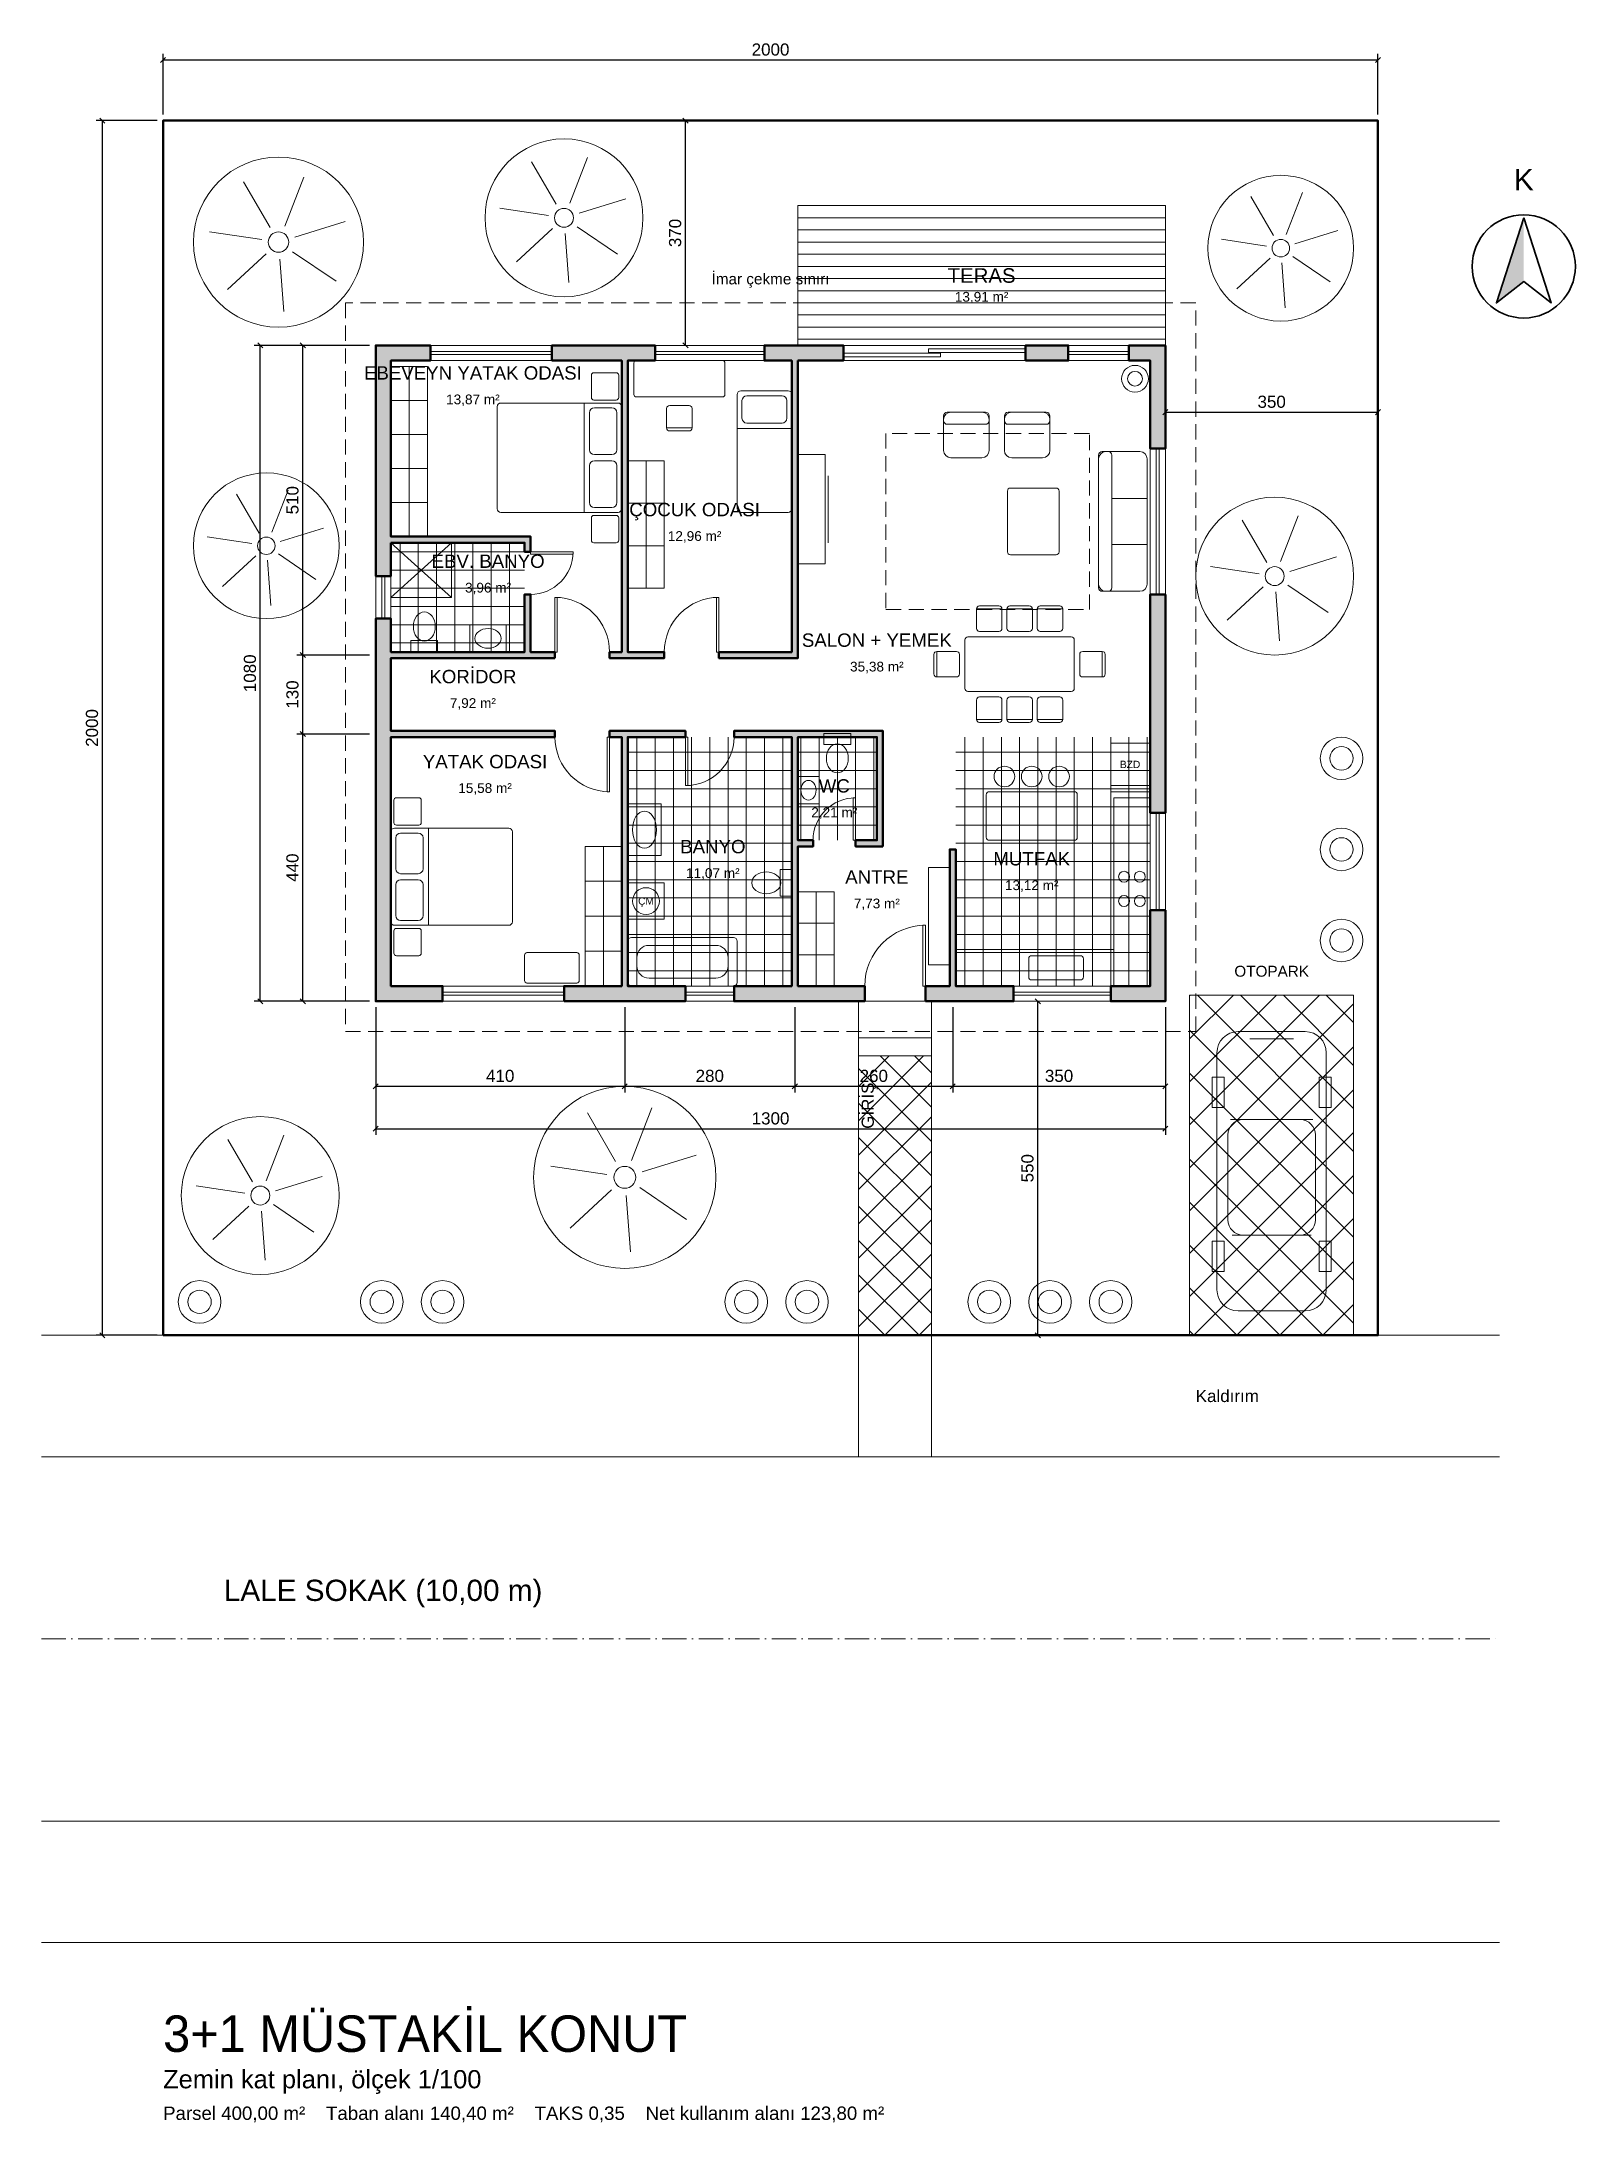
# Model space of a CAD drawing. Header units: centimetres. Extents: x -200 to 2325, y -1296 to 2130.
import ezdxf
from ezdxf.enums import TextEntityAlignment as Align

# ---------------------------------------------------------------- set-up
doc = ezdxf.new("R2010")
doc.units = ezdxf.units.CM
doc.linetypes.add('DASHDOT', pattern=[60, 40, -10, 0, -10])
doc.linetypes.add('DASHED', pattern=[37.5, 25, -12.5])
for name, color, linetype, lineweight, true_color in [('Duvar', 254, 'Continuous', 50, 0xaeb6c1), ('Döşeme', 8, 'Continuous', 9, 0x6b7685), ('Eksen', 243, 'DASHDOT', 18, 0xe06c75), ('Kapı', 33, 'Continuous', 18, 0xc8a165), ('Mobilya', 253, 'Continuous', 13, 0x8a94a6), ('Parsel', 22, 'Continuous', 50, 0xc0392b), ('Pencere', 153, 'Continuous', 18, 0x4aa3df), ('Peyzaj', 85, 'Continuous', 13, 0x5fa35a), ('Yol ve otopark', 253, 'Continuous', 13, 0x9aa0a6), ('Ölçü', 143, 'Continuous', 18, 0x56b6c2)]:
    doc.layers.add(name, color=color, linetype=linetype, lineweight=lineweight, true_color=true_color)
for name, color, linetype, lineweight in [('Yardımcı', 8, 'DASHED', 13), ('Yazı', 7, 'Continuous', 18), ('Çizim', 7, 'Continuous', 35)]:
    doc.layers.add(name, color=color, linetype=linetype, lineweight=lineweight)
doc.styles.add('KENTOS_BARLOW_B', font='Barlow.ttf')
doc.styles.get("Standard").update_dxf_attribs({"font": 'arial.ttf'})
doc.dimstyles.get("Standard").update_dxf_attribs({"dimtxt": 2.5, "dimasz": 2.5, "dimexe": 1.25, "dimexo": 0.625, "dimtad": 1, "dimzin": 0, "dimdsep": 46, "dimcen": 2.5, "dimazin": 0, "dimtfac": 1, "dimtmove": 0, "dimatfit": 3, "dimarcsym": 0})
pattern_1 = [(0, (0, 0), (0, 30), []), (90, (0, 0), (-30, 0), [])]

# ---------------------------------------------------------------- blocks, each defined once
blk = doc.blocks.new('*D1')
at = {"color": 0}
for p, q in [((-4.2, 2095.8), (4.2, 2104.2)), ((0, 2010), (0, 2110)), ((0, 2100), (2000, 2100)), ((1995.8, 2095.8), (2004.2, 2104.2)), ((2000, 2010), (2000, 2110))]:
    blk.add_line(p, q, dxfattribs=at)
at = {"color": 0, "insert": (1000, 2117), "char_height": 20, "attachment_point": 5}
blk.add_mtext('2000', dxfattribs=at)
blk = doc.blocks.new('*D2')
at = {"color": 0}
for p, q in [((-10, 2000), (-110, 2000)), ((-95.8, 1995.8), (-104.2, 2004.2)), ((-100, 0), (-100, 2000)), ((-10, 0), (-110, 0)), ((-95.8, -4.2), (-104.2, 4.2))]:
    blk.add_line(p, q, dxfattribs=at)
at = {"color": 0, "insert": (-117, 1000), "char_height": 20, "attachment_point": 5, "rotation": 90}
blk.add_mtext('2000', dxfattribs=at)
blk = doc.blocks.new('*D3')
at = {"color": 0}
for p, q in [((350, 540), (350, 330)), ((1650, 540), (1650, 330)), ((345.8, 335.8), (354.2, 344.2)), ((1645.8, 335.8), (1654.2, 344.2)), ((350, 340), (1650, 340))]:
    blk.add_line(p, q, dxfattribs=at)
at = {"color": 0, "insert": (1000, 357), "char_height": 20, "attachment_point": 5}
blk.add_mtext('1300', dxfattribs=at)
blk = doc.blocks.new('*D4')
at = {"color": 0}
for p, q in [((350, 540), (350, 400)), ((760, 540), (760, 400)), ((345.8, 405.8), (354.2, 414.2)), ((755.8, 405.8), (764.2, 414.2)), ((350, 410), (760, 410))]:
    blk.add_line(p, q, dxfattribs=at)
at = {"color": 0, "insert": (555, 427), "char_height": 20, "attachment_point": 5}
blk.add_mtext('410', dxfattribs=at)
blk = doc.blocks.new('*D5')
at = {"color": 0}
for p, q in [((760, 540), (760, 400)), ((1040, 540), (1040, 400)), ((755.8, 405.8), (764.2, 414.2)), ((1035.8, 405.8), (1044.2, 414.2)), ((760, 410), (1040, 410))]:
    blk.add_line(p, q, dxfattribs=at)
at = {"color": 0, "insert": (900, 427), "char_height": 20, "attachment_point": 5}
blk.add_mtext('280', dxfattribs=at)
blk = doc.blocks.new('*D6')
at = {"color": 0}
for p, q in [((1040, 540), (1040, 400)), ((1300, 540), (1300, 400)), ((1035.8, 405.8), (1044.2, 414.2)), ((1295.8, 405.8), (1304.2, 414.2)), ((1040, 410), (1300, 410))]:
    blk.add_line(p, q, dxfattribs=at)
at = {"color": 0, "insert": (1170, 427), "char_height": 20, "attachment_point": 5}
blk.add_mtext('260', dxfattribs=at)
blk = doc.blocks.new('*D7')
at = {"color": 0}
for p, q in [((1300, 540), (1300, 400)), ((1650, 540), (1650, 400)), ((1295.8, 405.8), (1304.2, 414.2)), ((1645.8, 405.8), (1654.2, 414.2)), ((1300, 410), (1650, 410))]:
    blk.add_line(p, q, dxfattribs=at)
at = {"color": 0, "insert": (1475, 427), "char_height": 20, "attachment_point": 5}
blk.add_mtext('350', dxfattribs=at)
blk = doc.blocks.new('*D8')
at = {"color": 0}
for p, q in [((340, 1630), (150, 1630)), ((164.2, 1625.8), (155.8, 1634.2)), ((160, 550), (160, 1630)), ((340, 550), (150, 550)), ((164.2, 545.8), (155.8, 554.2))]:
    blk.add_line(p, q, dxfattribs=at)
at = {"color": 0, "insert": (143, 1090), "char_height": 20, "attachment_point": 5, "rotation": 90}
blk.add_mtext('1080', dxfattribs=at)
blk = doc.blocks.new('*D9')
at = {"color": 0}
for p, q in [((234.2, 985.8), (225.8, 994.2)), ((340, 990), (220, 990)), ((230, 550), (230, 990)), ((340, 550), (220, 550)), ((234.2, 545.8), (225.8, 554.2))]:
    blk.add_line(p, q, dxfattribs=at)
at = {"color": 0, "insert": (213, 770), "char_height": 20, "attachment_point": 5, "rotation": 90}
blk.add_mtext('440', dxfattribs=at)
blk = doc.blocks.new('*D10')
at = {"color": 0}
for p, q in [((340, 1120), (220, 1120)), ((234.2, 1115.8), (225.8, 1124.2)), ((230, 990), (230, 1120)), ((234.2, 985.8), (225.8, 994.2)), ((340, 990), (220, 990))]:
    blk.add_line(p, q, dxfattribs=at)
at = {"color": 0, "insert": (213, 1055), "char_height": 20, "attachment_point": 5, "rotation": 90}
blk.add_mtext('130', dxfattribs=at)
blk = doc.blocks.new('*D11')
at = {"color": 0}
for p, q in [((340, 1630), (220, 1630)), ((234.2, 1625.8), (225.8, 1634.2)), ((230, 1120), (230, 1630)), ((340, 1120), (220, 1120)), ((234.2, 1115.8), (225.8, 1124.2))]:
    blk.add_line(p, q, dxfattribs=at)
at = {"color": 0, "insert": (213, 1375), "char_height": 20, "attachment_point": 5, "rotation": 90}
blk.add_mtext('510', dxfattribs=at)
blk = doc.blocks.new('*D12')
at = {"color": 0}
for p, q in [((1444.2, 545.8), (1435.8, 554.2)), ((1440, 0), (1440, 550)), ((1444.2, -4.2), (1435.8, 4.2))]:
    blk.add_line(p, q, dxfattribs=at)
at = {"color": 0, "insert": (1423, 275), "char_height": 20, "attachment_point": 5, "rotation": 90}
blk.add_mtext('550', dxfattribs=at)
blk = doc.blocks.new('*D13')
at = {"color": 0}
for p, q in [((1645.8, 1515.8), (1654.2, 1524.2)), ((1650, 1520), (2000, 1520)), ((1995.8, 1515.8), (2004.2, 1524.2))]:
    blk.add_line(p, q, dxfattribs=at)
at = {"color": 0, "insert": (1825, 1537), "char_height": 20, "attachment_point": 5}
blk.add_mtext('350', dxfattribs=at)
blk = doc.blocks.new('*D14')
at = {"color": 0}
for p, q in [((864.2, 1995.8), (855.8, 2004.2)), ((860, 1630), (860, 2000)), ((864.2, 1625.8), (855.8, 1634.2))]:
    blk.add_line(p, q, dxfattribs=at)
at = {"color": 0, "insert": (843, 1815), "char_height": 20, "attachment_point": 5, "rotation": 90}
blk.add_mtext('370', dxfattribs=at)

msp = doc.modelspace()

# ---------------------------------------------------------------- hatches: boundary and pattern name
at = {"layer": 'Duvar'}
for points in [[(375, 1305), (595, 1305), (595, 1290), (605, 1290), (605, 1315), (375, 1315), (375, 1605), (440, 1605), (440, 1630), (350, 1630), (350, 1250), (375, 1250)], [(640, 1605), (755, 1605), (755, 1125), (735, 1125), (735, 1115), (825, 1115), (825, 1125), (765, 1125), (765, 1605), (810, 1605), (810, 1630), (640, 1630)], [(1045, 1605), (1120, 1605), (1120, 1630), (990, 1630), (990, 1605), (1035, 1605), (1035, 1125), (915, 1125), (915, 1115), (1045, 1115)], [(1420, 1605), (1490, 1605), (1490, 1630), (1420, 1630)], [(1650, 1630), (1590, 1630), (1590, 1605), (1625, 1605), (1625, 1460), (1650, 1460)], [(645, 1115), (645, 1125), (605, 1125), (605, 1220), (595, 1220), (595, 1125), (375, 1125), (375, 1180), (350, 1180), (350, 550), (460, 550), (460, 575), (375, 575), (375, 985), (645, 985), (645, 995), (375, 995), (375, 1115)], [(1650, 1220), (1625, 1220), (1625, 860), (1650, 860)], [(660, 550), (860, 550), (860, 575), (765, 575), (765, 985), (860, 985), (860, 995), (735, 995), (735, 985), (755, 985), (755, 575), (660, 575)], [(1185, 805), (1185, 995), (940, 995), (940, 985), (1035, 985), (1035, 575), (940, 575), (940, 550), (1155, 550), (1155, 575), (1045, 575), (1045, 805), (1070, 805), (1070, 815), (1045, 815), (1045, 985), (1175, 985), (1175, 815), (1140, 815), (1140, 805)], [(1255, 550), (1400, 550), (1400, 575), (1305, 575), (1305, 800), (1295, 800), (1295, 575), (1255, 575)], [(1650, 700), (1625, 700), (1625, 575), (1560, 575), (1560, 550), (1650, 550)]]:
    msp.add_hatch(color=256, dxfattribs=at).paths.add_polyline_path(points)
at = {"layer": 'Döşeme'}
h = msp.add_hatch(dxfattribs=at)
h.set_pattern_fill('_USER', color=256, scale=20, style=0, pattern_type=0)
h.set_pattern_definition([(0, (0, 0), (0, 20), [])])
h.paths.add_polyline_path([(1045, 1630), (1650, 1630), (1650, 1860), (1045, 1860)])
h = msp.add_hatch(dxfattribs=at)
h.set_pattern_fill('_USER', color=256, scale=30, style=0, double=1, pattern_type=0)
h.set_pattern_definition(pattern_1)
h.paths.add_polyline_path([(375, 1125), (595, 1125), (595, 1305), (375, 1305)])
h = msp.add_hatch(dxfattribs=at)
h.set_pattern_fill('_USER', color=256, scale=30, style=0, double=1, pattern_type=0)
h.set_pattern_definition(pattern_1)
h.paths.add_polyline_path([(765, 575), (1035, 575), (1035, 985), (765, 985)])
h = msp.add_hatch(dxfattribs=at)
h.set_pattern_fill('_USER', color=256, scale=30, style=0, double=1, pattern_type=0)
h.set_pattern_definition(pattern_1)
h.paths.add_polyline_path([(1045, 815), (1175, 815), (1175, 985), (1045, 985)])
h = msp.add_hatch(dxfattribs=at)
h.set_pattern_fill('_USER', color=256, scale=30, style=0, double=1, pattern_type=0)
h.set_pattern_definition(pattern_1)
h.paths.add_polyline_path([(1305, 575), (1625, 575), (1625, 985), (1305, 985)])
h = msp.add_hatch(dxfattribs=at)
h.set_pattern_fill('_USER', color=256, scale=50, angle=45, style=0, double=1, pattern_type=0)
h.set_pattern_definition([(45, (0, 0), (-35.3553, 35.3553), []), (135, (0, 0), (-35.3553, -35.3553), [])])
h.paths.add_polyline_path([(1690, 0), (1960, 0), (1960, 560), (1690, 560)])
h = msp.add_hatch(dxfattribs=at)
h.set_pattern_fill('_USER', color=256, scale=40, angle=45, style=0, double=1, pattern_type=0)
h.set_pattern_definition([(45, (0, 0), (-28.2843, 28.2843), []), (135, (0, 0), (-28.2843, -28.2843), [])])
h.paths.add_polyline_path([(1145, 0), (1265, 0), (1265, 460), (1145, 460)])
at = {"layer": 'Çizim'}
msp.add_hatch(color=256, dxfattribs=at).paths.add_polyline_path([(2240, 1840), (2240, 1735), (2195, 1700)])

# ---------------------------------------------------------------- linework, layer by layer
at = {"layer": 'Duvar'}
for points in [[(375, 1305), (595, 1305), (595, 1290), (605, 1290), (605, 1315), (375, 1315), (375, 1605), (440, 1605), (440, 1630), (350, 1630), (350, 1250), (375, 1250)], [(640, 1605), (755, 1605), (755, 1125), (735, 1125), (735, 1115), (825, 1115), (825, 1125), (765, 1125), (765, 1605), (810, 1605), (810, 1630), (640, 1630)], [(1045, 1605), (1120, 1605), (1120, 1630), (990, 1630), (990, 1605), (1035, 1605), (1035, 1125), (915, 1125), (915, 1115), (1045, 1115)], [(1420, 1605), (1490, 1605), (1490, 1630), (1420, 1630)], [(1650, 1630), (1590, 1630), (1590, 1605), (1625, 1605), (1625, 1460), (1650, 1460)], [(645, 1115), (645, 1125), (605, 1125), (605, 1220), (595, 1220), (595, 1125), (375, 1125), (375, 1180), (350, 1180), (350, 550), (460, 550), (460, 575), (375, 575), (375, 985), (645, 985), (645, 995), (375, 995), (375, 1115)], [(1650, 1220), (1625, 1220), (1625, 860), (1650, 860)], [(660, 550), (860, 550), (860, 575), (765, 575), (765, 985), (860, 985), (860, 995), (735, 995), (735, 985), (755, 985), (755, 575), (660, 575)], [(1185, 805), (1185, 995), (940, 995), (940, 985), (1035, 985), (1035, 575), (940, 575), (940, 550), (1155, 550), (1155, 575), (1045, 575), (1045, 805), (1070, 805), (1070, 815), (1045, 815), (1045, 985), (1175, 985), (1175, 815), (1140, 815), (1140, 805)], [(1255, 550), (1400, 550), (1400, 575), (1305, 575), (1305, 800), (1295, 800), (1295, 575), (1255, 575)], [(1650, 700), (1625, 700), (1625, 575), (1560, 575), (1560, 550), (1650, 550)]]:
    msp.add_lwpolyline(points, close=True, dxfattribs=at)
at = {"layer": 'Eksen'}
msp.add_line((-200, -500), (2200, -500), dxfattribs=at)
at = {"layer": 'Kapı'}
for points in [[(605, 1290), (675, 1290), (675, 1286), (605, 1286)], [(645, 1125), (645, 1215), (649, 1215), (649, 1125)], [(915, 1125), (915, 1215), (911, 1215), (911, 1125)], [(735, 985), (735, 895), (731, 895), (731, 985)], [(860, 985), (860, 905), (864, 905), (864, 985)], [(1140, 815), (1140, 885), (1136, 885), (1136, 815)], [(1255, 575), (1255, 675), (1251, 675), (1251, 575)]]:
    msp.add_lwpolyline(points, close=True, dxfattribs=at)
for centre, radius, start, end in [((605, 1290), 70, 270, 0), ((645, 1125), 90, 0, 90), ((915, 1125), 90, 90, 180), ((735, 985), 90, 180, 270), ((860, 985), 80, 270, 0), ((1140, 815), 70, 90, 180), ((1255, 575), 100, 90, 180)]:
    msp.add_arc(centre, radius, start, end, dxfattribs=at)
at = {"layer": 'Mobilya'}
for p, q in [((405, 1315), (405, 1595)), ((375, 1539), (435, 1539)), ((693, 1355), (693, 1535)), ((375, 1483), (435, 1483)), ((829, 1494), (871, 1494)), ((945, 1493), (1035, 1493)), ((795, 1230), (795, 1440)), ((375, 1427), (435, 1427)), ((1095, 1305), (1095, 1415)), ((375, 1371), (435, 1371)), ((1562, 1378), (1620, 1378)), ((765, 1370), (825, 1370)), ((375, 1215), (475, 1305)), ((375, 1305), (475, 1215)), ((1562, 1302), (1620, 1302)), ((765, 1300), (825, 1300)), ((1339, 1196), (1381, 1196)), ((1389, 1196), (1431, 1196)), ((1439, 1196), (1481, 1196)), ((1274, 1084), (1274, 1126)), ((1546, 1084), (1546, 1126)), ((1339, 1014), (1381, 1014)), ((1389, 1014), (1431, 1014)), ((1439, 1014), (1481, 1014)), ((1560, 905), (1625, 905)), ((437, 675), (437, 835)), ((725, 575), (725, 805)), ((695, 747.5), (755, 747.5)), ((1075, 575), (1075, 730)), ((695, 690), (755, 690)), ((1045, 678.3333), (1105, 678.3333)), ((695, 632.5), (755, 632.5)), ((1045, 626.6667), (1105, 626.6667)), ((1470, 585), (1470, 625)), ((1789, 488), (1861, 488)), ((1757, 355), (1893, 355)), ((1760, 165), (1890, 165))]:
    msp.add_line(p, q, dxfattribs=at)
for points in [[(375, 1315), (435, 1315), (435, 1595), (375, 1595)], [(765, 1230), (825, 1230), (825, 1440), (765, 1440)], [(1045, 1270), (1090, 1270), (1090, 1450), (1045, 1450)], [(375, 1215), (475, 1215), (475, 1305), (375, 1305)], [(505, 1125), (565, 1125), (565, 1170), (505, 1170)], [(408, 1126), (452, 1126), (452, 1144), (408, 1144)], [(1088, 973), (1132, 973), (1132, 991), (1088, 991)], [(1560, 895), (1625, 895), (1625, 975), (1560, 975)], [(1045, 875), (1080, 875), (1080, 920), (1045, 920)], [(765, 790), (820, 790), (820, 875), (765, 875)], [(1565, 575), (1625, 575), (1625, 885), (1565, 885)], [(695, 575), (755, 575), (755, 805), (695, 805)], [(1016, 723), (1034, 723), (1034, 767), (1016, 767)], [(1260, 610), (1295, 610), (1295, 770), (1260, 770)], [(765, 685), (825, 685), (825, 745), (765, 745)], [(1045, 575), (1105, 575), (1105, 730), (1045, 730)], [(1305, 575), (1565, 575), (1565, 635), (1305, 635)], [(1727, 375), (1747, 375), (1747, 425), (1727, 425)], [(1903, 375), (1923, 375), (1923, 425), (1903, 425)], [(1727, 105), (1747, 105), (1747, 155), (1727, 155)], [(1903, 105), (1923, 105), (1923, 155), (1903, 155)]]:
    msp.add_lwpolyline(points, close=True, dxfattribs=at)
for points in [[(709, 1540), (746, 1540, 0.414213562), (750, 1544), (750, 1581, 0.414213562), (746, 1585), (709, 1585, 0.414213562), (705, 1581), (705, 1544, 0.414213562)], [(779, 1545), (921, 1545, 0.414213562), (925, 1549), (925, 1601, 0.414213562), (921, 1605), (779, 1605, 0.414213562), (775, 1601), (775, 1549, 0.414213562)], [(951, 1355), (1029, 1355, 0.414213562), (1035, 1361), (1035, 1549, 0.414213562), (1029, 1555), (951, 1555, 0.414213562), (945, 1549), (945, 1361, 0.414213562)], [(961, 1502), (1019, 1502, 0.414213562), (1027, 1510), (1027, 1539, 0.414213562), (1019, 1547), (961, 1547, 0.414213562), (953, 1539), (953, 1510, 0.414213562)], [(556, 1355), (749, 1355, 0.414213562), (755, 1361), (755, 1529, 0.414213562), (749, 1535), (556, 1535, 0.414213562), (550, 1529), (550, 1361, 0.414213562)], [(710, 1450), (739, 1450, 0.414213562), (747, 1458), (747, 1519, 0.414213562), (739, 1527), (710, 1527, 0.414213562), (702, 1519), (702, 1458, 0.414213562)], [(834, 1489), (866, 1489, 0.414213562), (871, 1494), (871, 1526, 0.414213562), (866, 1531), (834, 1531, 0.414213562), (829, 1526), (829, 1494, 0.414213562)], [(1297, 1445), (1348, 1445, 0.414213562), (1360, 1457), (1360, 1508, 0.414213562), (1348, 1520), (1297, 1520, 0.414213562), (1285, 1508), (1285, 1457, 0.414213562)], [(1291, 1500), (1354, 1500, 0.414213562), (1360, 1506), (1360, 1514, 0.414213562), (1354, 1520), (1291, 1520, 0.414213562), (1285, 1514), (1285, 1506, 0.414213562)], [(1397, 1445), (1448, 1445, 0.414213562), (1460, 1457), (1460, 1508, 0.414213562), (1448, 1520), (1397, 1520, 0.414213562), (1385, 1508), (1385, 1457, 0.414213562)], [(1391, 1500), (1454, 1500, 0.414213562), (1460, 1506), (1460, 1514, 0.414213562), (1454, 1520), (1391, 1520, 0.414213562), (1385, 1514), (1385, 1506, 0.414213562)], [(710, 1363), (739, 1363, 0.414213562), (747, 1371), (747, 1432, 0.414213562), (739, 1440), (710, 1440, 0.414213562), (702, 1432), (702, 1371, 0.414213562)], [(1552, 1225), (1608, 1225, 0.414213562), (1620, 1237), (1620, 1443, 0.414213562), (1608, 1455), (1552, 1455, 0.414213562), (1540, 1443), (1540, 1237, 0.414213562)], [(1546, 1225), (1556, 1225, 0.414213562), (1562, 1231), (1562, 1449, 0.414213562), (1556, 1455), (1546, 1455, 0.414213562), (1540, 1449), (1540, 1231, 0.414213562)], [(1395, 1285), (1470, 1285, 0.414213562), (1475, 1290), (1475, 1390, 0.414213562), (1470, 1395), (1395, 1395, 0.414213562), (1390, 1390), (1390, 1290, 0.414213562)], [(709, 1305), (746, 1305, 0.414213562), (750, 1309), (750, 1346, 0.414213562), (746, 1350), (709, 1350, 0.414213562), (705, 1346), (705, 1309, 0.414213562)], [(1344, 1159), (1376, 1159, 0.414213562), (1381, 1164), (1381, 1196, 0.414213562), (1376, 1201), (1344, 1201, 0.414213562), (1339, 1196), (1339, 1164, 0.414213562)], [(1394, 1159), (1426, 1159, 0.414213562), (1431, 1164), (1431, 1196, 0.414213562), (1426, 1201), (1394, 1201, 0.414213562), (1389, 1196), (1389, 1164, 0.414213562)], [(1444, 1159), (1476, 1159, 0.414213562), (1481, 1164), (1481, 1196, 0.414213562), (1476, 1201), (1444, 1201, 0.414213562), (1439, 1196), (1439, 1164, 0.414213562)], [(1325, 1060), (1495, 1060, 0.414213562), (1500, 1065), (1500, 1145, 0.414213562), (1495, 1150), (1325, 1150, 0.414213562), (1320, 1145), (1320, 1065, 0.414213562)], [(1274, 1084), (1306, 1084, 0.414213562), (1311, 1089), (1311, 1121, 0.414213562), (1306, 1126), (1274, 1126, 0.414213562), (1269, 1121), (1269, 1089, 0.414213562)], [(1514, 1084), (1546, 1084, 0.414213562), (1551, 1089), (1551, 1121, 0.414213562), (1546, 1126), (1514, 1126, 0.414213562), (1509, 1121), (1509, 1089, 0.414213562)], [(1344, 1009), (1376, 1009, 0.414213562), (1381, 1014), (1381, 1046, 0.414213562), (1376, 1051), (1344, 1051, 0.414213562), (1339, 1046), (1339, 1014, 0.414213562)], [(1394, 1009), (1426, 1009, 0.414213562), (1431, 1014), (1431, 1046, 0.414213562), (1426, 1051), (1394, 1051, 0.414213562), (1389, 1046), (1389, 1014, 0.414213562)], [(1444, 1009), (1476, 1009, 0.414213562), (1481, 1014), (1481, 1046, 0.414213562), (1476, 1051), (1444, 1051, 0.414213562), (1439, 1046), (1439, 1014, 0.414213562)], [(1360, 815), (1500, 815, 0.414213562), (1505, 820), (1505, 890, 0.414213562), (1500, 895), (1360, 895, 0.414213562), (1355, 890), (1355, 820, 0.414213562)], [(384, 840), (421, 840, 0.414213562), (425, 844), (425, 881, 0.414213562), (421, 885), (384, 885, 0.414213562), (380, 881), (380, 844, 0.414213562)], [(381, 675), (569, 675, 0.414213562), (575, 681), (575, 829, 0.414213562), (569, 835), (381, 835, 0.414213562), (375, 829), (375, 681, 0.414213562)], [(391, 760), (420, 760, 0.414213562), (428, 768), (428, 819, 0.414213562), (420, 827), (391, 827, 0.414213562), (383, 819), (383, 768, 0.414213562)], [(391, 683), (420, 683, 0.414213562), (428, 691), (428, 742, 0.414213562), (420, 750), (391, 750, 0.414213562), (383, 742), (383, 691, 0.414213562)], [(384, 625), (421, 625, 0.414213562), (425, 629), (425, 666, 0.414213562), (421, 670), (384, 670, 0.414213562), (380, 666), (380, 629, 0.414213562)], [(771, 575), (939, 575, 0.414213562), (945, 581), (945, 649, 0.414213562), (939, 655), (771, 655, 0.414213562), (765, 649), (765, 581, 0.414213562)], [(599, 580), (681, 580, 0.414213562), (685, 584), (685, 626, 0.414213562), (681, 630), (599, 630, 0.414213562), (595, 626), (595, 584, 0.414213562)], [(800, 588), (910, 588, 0.414213562), (930, 608), (930, 622, 0.414213562), (910, 642), (800, 642, 0.414213562), (780, 622), (780, 608, 0.414213562)], [(1430, 585), (1510, 585, 0.414213562), (1515, 590), (1515, 620, 0.414213562), (1510, 625), (1430, 625, 0.414213562), (1425, 620), (1425, 590, 0.414213562)], [(1770, 40), (1880, 40, 0.414213562), (1915, 75), (1915, 465, 0.414213562), (1880, 500), (1770, 500, 0.414213562), (1735, 465), (1735, 75, 0.414213562)], [(1778, 165), (1872, 165, 0.414213562), (1897, 190), (1897, 330, 0.414213562), (1872, 355), (1778, 355, 0.414213562), (1753, 330), (1753, 190, 0.414213562)]]:
    msp.add_lwpolyline(points, format="xyb", close=True, dxfattribs=at)
at = {"layer": 'Mobilya', "linetype": 'DASHED'}
msp.add_lwpolyline([(1190, 1195), (1525, 1195), (1525, 1485), (1190, 1485)], close=True, dxfattribs=at)
at = {"layer": 'Mobilya'}
for centre, radius in [((1385, 920), 17), ((1430, 920), 17), ((1475, 920), 17), ((1582, 755), 9), ((1608, 755), 9), ((795, 715), 22), ((1582, 715), 9), ((1608, 715), 9)]:
    msp.add_circle(centre, radius, dxfattribs=at)
for centre, major_axis, ratio in [((430, 1167), (0, 24), 0.75), ((535, 1147.5), (21.6, 0), 0.75), ((1110, 950), (0, 24), 0.75), ((1062.5, 897.5), (0, 16.2), 0.777777778), ((792.5, 832.5), (0, 30.6), 0.647058824), ((993, 745), (24, 0), 0.75)]:
    msp.add_ellipse(centre, major_axis=major_axis, ratio=ratio, dxfattribs=at)
at = {"layer": 'Parsel'}
msp.add_lwpolyline([(0, 0), (2000, 0), (2000, 2000), (0, 2000)], close=True, dxfattribs=at)
at = {"layer": 'Pencere'}
for p, q in [((440, 1620), (640, 1620)), ((440, 1615), (640, 1615)), ((810, 1620), (990, 1620)), ((810, 1615), (990, 1615)), ((1490, 1620), (1590, 1620)), ((1490, 1615), (1590, 1615)), ((1635, 1220), (1635, 1460)), ((1640, 1220), (1640, 1460)), ((360, 1180), (360, 1250)), ((365, 1180), (365, 1250)), ((1635, 700), (1635, 860)), ((1640, 700), (1640, 860)), ((460, 565), (660, 565)), ((460, 560), (660, 560)), ((860, 565), (940, 565)), ((860, 560), (940, 560)), ((1400, 565), (1560, 565)), ((1400, 560), (1560, 560))]:
    msp.add_line(p, q, dxfattribs=at)
for points in [[(440, 1605), (640, 1605), (640, 1630), (440, 1630)], [(810, 1605), (990, 1605), (990, 1630), (810, 1630)], [(1120, 1605), (1420, 1605), (1420, 1630), (1120, 1630)], [(1120, 1611), (1280, 1611), (1280, 1617), (1120, 1617)], [(1260, 1618), (1420, 1618), (1420, 1624), (1260, 1624)], [(1490, 1605), (1590, 1605), (1590, 1630), (1490, 1630)], [(1625, 1220), (1650, 1220), (1650, 1460), (1625, 1460)], [(350, 1180), (375, 1180), (375, 1250), (350, 1250)], [(1625, 700), (1650, 700), (1650, 860), (1625, 860)], [(460, 550), (660, 550), (660, 575), (460, 575)], [(860, 550), (940, 550), (940, 575), (860, 575)], [(1400, 550), (1560, 550), (1560, 575), (1400, 575)]]:
    msp.add_lwpolyline(points, close=True, dxfattribs=at)
at = {"layer": 'Peyzaj'}
for p, q in [((646.982, 1862.5062), (606.6261, 1932.2756)), ((669.4795, 1864.2103), (698.8659, 1939.2623)), ((175.9806, 1824.2375), (132.5204, 1899.3737)), ((200.2087, 1826.0726), (231.8556, 1906.8979)), ((634.2873, 1843.8545), (554.5779, 1855.8035)), ((684.8387, 1847.6835), (761.8389, 1871.5025)), ((1827.9834, 1810.775), (1790.7318, 1875.1775)), ((1848.7503, 1812.348), (1875.8762, 1881.6267)), ((162.3094, 1804.151), (76.4686, 1817.0192)), ((216.7494, 1808.2746), (299.6726, 1833.9257)), ((640.9548, 1822.3003), (581.9148, 1767.431)), ((681.4939, 1825.3709), (748.1251, 1780.0206)), ((1862.9281, 1797.0925), (1934.0051, 1819.0792)), ((213.1473, 1784.2456), (284.904, 1735.4068)), ((661.9637, 1814.0743), (668.0513, 1733.7045)), ((1816.2652, 1793.558), (1742.6873, 1804.5878)), ((169.4898, 1780.9387), (105.9082, 1721.8488)), ((192.1148, 1772.08), (198.6707, 1685.5279)), ((1822.4198, 1773.6618), (1767.9213, 1723.0133)), ((1841.8127, 1766.0686), (1847.432, 1691.8811)), ((1859.8405, 1776.4962), (1921.3463, 1734.6344)), ((157.9834, 1320.775), (120.7318, 1385.1775)), ((178.7503, 1322.348), (205.8762, 1391.6267)), ((1816.982, 1272.5062), (1776.6261, 1342.2756)), ((1839.4795, 1274.2103), (1868.8659, 1349.2623)), ((146.2652, 1303.558), (72.6873, 1314.5878)), ((192.9281, 1307.0925), (264.0051, 1329.0792)), ((152.4198, 1283.6618), (97.9213, 1233.0133)), ((171.8127, 1276.0686), (177.432, 1201.8811)), ((189.8405, 1286.4962), (251.3463, 1244.6344)), ((1854.8387, 1257.6835), (1931.8389, 1281.5025)), ((1804.2873, 1253.8545), (1724.5779, 1265.8035)), ((1851.4939, 1235.3709), (1918.1251, 1190.0206)), ((1810.9548, 1232.3003), (1751.9148, 1177.431)), ((1831.9637, 1224.0743), (1838.0513, 1143.7045)), ((744.9792, 285.9687), (698.4147, 366.4718)), ((770.9379, 287.935), (804.8453, 374.5334)), ((146.982, 252.5062), (106.6261, 322.2756)), ((169.4795, 254.2103), (198.8659, 329.2623)), ((730.3315, 264.4475), (638.3592, 278.2348)), ((788.6601, 268.8656), (877.5064, 296.349)), ((134.2873, 233.8545), (54.5779, 245.8035)), ((184.8387, 237.6835), (261.8389, 261.5025)), ((784.8007, 243.1203), (861.6828, 190.793)), ((140.9548, 212.3003), (81.9148, 157.431)), ((181.4939, 215.3709), (248.1251, 170.0206)), ((738.0248, 239.5772), (669.9016, 176.2666)), ((762.2659, 230.0857), (769.29, 137.3513)), ((161.9637, 204.0743), (168.0513, 123.7045))]:
    msp.add_line(p, q, dxfattribs=at)
for centre, radius in [((660, 1840), 130), ((190, 1800), 140), ((1840, 1790), 120), ((660, 1840), 15.6), ((190, 1800), 16.8), ((1840, 1790), 14.4), ((1600, 1575), 22), ((1600, 1575), 12.1), ((170, 1300), 120), ((1830, 1250), 130), ((170, 1300), 14.4), ((1830, 1250), 15.6), ((1940, 950), 35), ((1940, 950), 19.25), ((1940, 800), 35), ((1940, 800), 19.25), ((1940, 650), 35), ((1940, 650), 19.25), ((760, 260), 150), ((160, 230), 130), ((760, 260), 18), ((160, 230), 15.6), ((60, 55), 35), ((60, 55), 19.25), ((360, 55), 35), ((360, 55), 19.25), ((460, 55), 35), ((460, 55), 19.25), ((960, 55), 35), ((960, 55), 19.25), ((1060, 55), 35), ((1060, 55), 19.25), ((1360, 55), 35), ((1360, 55), 19.25), ((1460, 55), 35), ((1460, 55), 19.25), ((1560, 55), 35), ((1560, 55), 19.25)]:
    msp.add_circle(centre, radius, dxfattribs=at)
at = {"layer": 'Yardımcı'}
msp.add_lwpolyline([(300, 500), (1700, 500), (1700, 1700), (300, 1700)], close=True, dxfattribs=at)
at = {"layer": 'Yol ve otopark'}
for p, q in [((-200, 0), (2200, 0)), ((1145, 0), (1145, -200)), ((1265, 0), (1265, -200)), ((-200, -200), (2200, -200)), ((-200, -800), (2200, -800)), ((-200, -1000), (2200, -1000))]:
    msp.add_line(p, q, dxfattribs=at)
for points in [[(1045, 1630), (1650, 1630), (1650, 1860), (1045, 1860)], [(1145, 490), (1265, 490), (1265, 550), (1145, 550)], [(1690, 0), (1960, 0), (1960, 560), (1690, 560)], [(1145, 460), (1265, 460), (1265, 490), (1145, 490)], [(1145, 0), (1265, 0), (1265, 460), (1145, 460)]]:
    msp.add_lwpolyline(points, close=True, dxfattribs=at)
at = {"layer": 'Çizim'}
msp.add_lwpolyline([(2240, 1840), (2285, 1700), (2240, 1735), (2195, 1700)], close=True, dxfattribs=at)
msp.add_circle((2240, 1760), 85, dxfattribs=at)

# ---------------------------------------------------------------- texts
at = {"layer": 'Mobilya'}
for s, p in [('BZD', (1592, 940)), ('ÇM', (795, 715))]:
    msp.add_text(s, height=12, dxfattribs=at).set_placement(p, align=Align.MIDDLE_CENTER)
at = {"layer": 'Yardımcı'}
msp.add_text('İmar çekme sınırı', height=18, dxfattribs=at).set_placement((1000, 1725), align=Align.BOTTOM_CENTER)
at = {"layer": 'Yazı'}
for s, height, p in [('K', 35, (2240, 1875)), ('EBEVEYN YATAK ODASI', 22, (510, 1567)), ('ÇOCUK ODASI', 22, (875, 1342)), ('EBV. BANYO', 22, (535, 1257)), ('SALON + YEMEK', 22, (1175, 1127)), ('KORİDOR', 22, (510, 1067)), ('YATAK ODASI', 22, (530, 927)), ('WC', 22, (1105, 887)), ('BANYO', 22, (905, 787)), ('MUTFAK', 22, (1430, 767)), ('ANTRE', 22, (1175, 737)), ('OTOPARK', 18, (1825, 585))]:
    msp.add_text(s, height=height, dxfattribs=at).set_placement(p, align=Align.BOTTOM_CENTER)
for s, height, p in [('TERAS', 24, (1347.5, 1745)), ('13,91 m²', 16, (1347.5, 1710))]:
    msp.add_text(s, height=height, dxfattribs=at).set_placement(p, align=Align.MIDDLE_CENTER)
for s, p in [('13,87 m²', (510, 1549)), ('12,96 m²', (875, 1324)), ('3,96 m²', (535, 1239)), ('35,38 m²', (1175, 1109)), ('7,92 m²', (510, 1049)), ('15,58 m²', (530, 909)), ('2,21 m²', (1105, 869)), ('11,07 m²', (905, 769)), ('13,12 m²', (1430, 749)), ('7,73 m²', (1175, 719))]:
    msp.add_text(s, height=16, dxfattribs=at).set_placement(p, align=Align.TOP_CENTER)
msp.add_text('GİRİŞ', height=20, rotation=90, dxfattribs=at).set_placement((1160, 340), align=Align.MIDDLE_LEFT)
for s, height, p in [('Kaldırım', 20, (1700, -100)), ('LALE SOKAK (10,00 m)', 35, (100, -420))]:
    msp.add_text(s, height=height, dxfattribs=at).set_placement(p, align=Align.MIDDLE_LEFT)
at = {"layer": 'Yazı', "style": 'KENTOS_BARLOW_B'}
msp.add_text('3+1 MÜSTAKİL KONUT', height=60, dxfattribs=at).set_placement((0, -1120), align=Align.TOP_LEFT)
at = {"layer": 'Yazı'}
for s, height, p in [('Zemin kat planı, ölçek 1/100', 30, (0, -1210)), ('Parsel 400,00 m²    Taban alanı 140,40 m²    TAKS 0,35    Net kullanım alanı 123,80 m²', 22, (0, -1270))]:
    msp.add_text(s, height=height, dxfattribs=at).set_placement(p, align=Align.TOP_LEFT)

# ---------------------------------------------------------------- dimensions: what is measured, and where the dimension line sits
at = {"layer": 'Ölçü'}
for p1, p2, distance, picture, middle in [((0, 2000), (2000, 2000), 100, '*D1', (1000, 2117)), ((0, 0), (0, 2000), 100, '*D2', (-117, 1000)), ((860, 1630), (860, 2000), 0, '*D14', (843, 1815)), ((350, 550), (350, 1630), 190, '*D8', (143, 1090)), ((350, 1120), (350, 1630), 120, '*D11', (213, 1375)), ((1650, 1520), (2000, 1520), 0, '*D13', (1825, 1537)), ((350, 990), (350, 1120), 120, '*D10', (213, 1055)), ((350, 550), (350, 990), 120, '*D9', (213, 770)), ((350, 550), (1650, 550), -210, '*D3', (1000, 357)), ((350, 550), (760, 550), -140, '*D4', (555, 427)), ((760, 550), (1040, 550), -140, '*D5', (900, 427)), ((1040, 550), (1300, 550), -140, '*D6', (1170, 427)), ((1300, 550), (1650, 550), -140, '*D7', (1475, 427)), ((1440, 0), (1440, 550), 0, '*D12', (1423, 275))]:
    dim = msp.add_aligned_dim(p1=p1, p2=p2, distance=distance, dimstyle='Standard', override={"dimtxt": 20, "dimexe": 10, "dimexo": 10, "dimgap": 7, "dimtad": 1, "dimtih": 0, "dimtoh": 0, "dimdec": 0, "dimtsz": 8.485281, "dimaunit": 0, "dimadec": 4}, dxfattribs=at)
    dim.commit()
    dim.dimension.update_dxf_attribs({"geometry": picture, "text_midpoint": middle})

doc.saveas('drawing.dxf')
